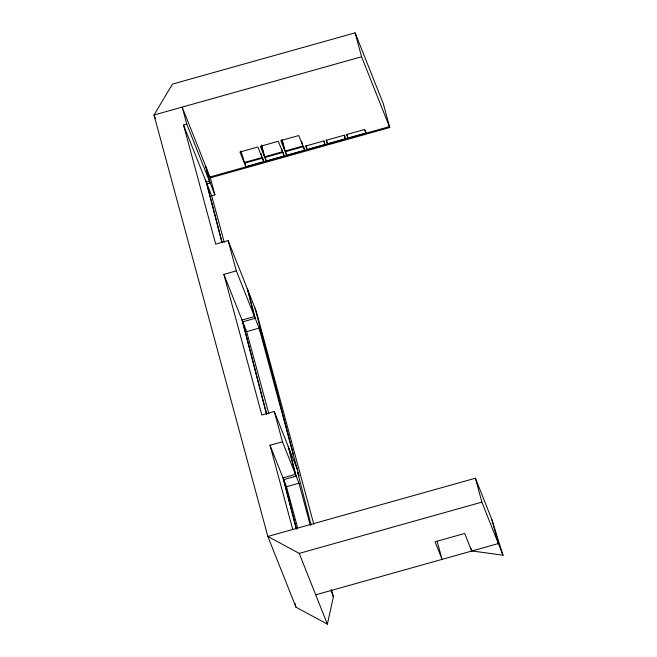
<?xml version="1.0" encoding="UTF-8"?>
<svg xmlns="http://www.w3.org/2000/svg" width="657" height="657" viewBox="0 0 657 657"><rect width="100%" height="100%" fill="white"/><g stroke="black" fill="none" stroke-linecap="round" stroke-linejoin="round"><path stroke-width="0.99" d="M186.752 124.091L183.517 125.002L211.677 195.761L214.913 194.85L186.752 124.091L182.17 107.107L210.33 177.866L389.741 127.532L383.277 103.609L355.117 32.85L172.471 84.096L154.009 115.008L267.842 536.457L296.003 607.224L327.383 624.15L333.378 596.737L331.506 589.797M389.741 127.532L361.58 56.773L154.009 115.008L155.512 118.786M262.053 157.491L244.108 162.525L239.945 152.046L257.881 147.012L262.053 157.491L261.018 153.664M282.485 151.759L278.313 141.28L260.377 146.314L264.541 156.793L282.485 151.759L281.713 148.893M302.918 146.026L298.746 135.547L280.81 140.582L284.974 151.061L302.918 146.026L301.629 141.247M244.388 163.232L262.332 158.197L263.728 161.712L245.792 166.747L241.012 151.044M284.161 155.98L282.765 152.465L264.82 157.499L266.225 161.014L284.161 155.98L283.134 152.153M304.593 150.248L303.197 146.733L285.253 151.767L286.657 155.282L304.593 150.248L303.567 146.421M325.026 144.515L323.63 141L305.686 146.035L307.09 149.55L325.026 144.515L324 140.688M345.459 138.783L344.063 135.268L326.118 140.294L327.523 143.817L345.459 138.783L344.432 134.956M365.892 133.051L364.495 129.528L346.551 134.562L347.955 138.085L365.892 133.051L365.12 130.176M209.969 176.955L389.387 126.653M206.249 182.112L209.484 181.209L205.419 165.523M313.849 524.409L256.312 311.385L228.151 240.618L215.693 244.117L183.517 125.002M297.095 468.778L274.306 411.52L261.847 415.019L223.865 274.371L236.323 270.881L262.118 335.694M223.865 274.371L246.646 331.629L259.104 328.13L299.009 475.783L297.736 472.58L311.04 524.886M292.759 529.468L270.019 445.274L282.477 441.775L298.968 483.207L310.342 525.313M270.019 445.274L286.509 486.706L298.968 483.207M472.022 550.96L502.991 555.206L491.896 519.654L475.413 478.222L267.842 536.457L299.222 553.391L327.383 624.15M299.222 553.391L481.868 502.137L502.991 555.206M315.713 594.815L498.359 543.569L491.896 519.654M293.194 454.258L293.622 455.317L254.982 308.059M330.791 590.224L333.378 596.737M355.117 32.85L361.58 56.773M475.413 478.222L481.868 502.137M470.921 548.184L471.693 551.051L464.696 533.468L435.049 541.787L442.046 559.37L437.135 541.196M346.921 134.258L347.955 138.085M326.488 139.99L327.523 143.817M306.055 145.723L307.09 149.55M285.623 151.455L286.657 155.282M282.157 140.286L284.744 149.853M281.878 139.58L284.974 151.061M265.19 157.187L266.225 161.014M261.461 145.057L264.311 155.586M261.445 145.312L264.541 156.793M262.701 157.885L263.728 161.712M244.757 162.92L245.792 166.747M228.151 240.618L236.323 270.881M274.306 411.52L282.477 441.775M210.33 177.866L214.913 194.85M211.677 195.761L224.234 242.269M246.646 331.629L268.853 413.836M286.509 486.706L297.744 528.31M294.936 603.266L296.003 607.224M247.952 290.378L255.203 318.325L242.745 321.815L266.668 414.025M288.908 448.205L296.159 476.144L283.701 479.643L296.488 528.91M247.254 288.62L254.505 316.567L242.039 320.058L266.487 414.247M288.209 446.448L295.461 474.387L282.995 477.885L296.282 529.066M206.117 167.28L210.183 182.966L206.947 183.878L222.115 242.343M205.74 180.158L221.935 242.564"/></g></svg>
